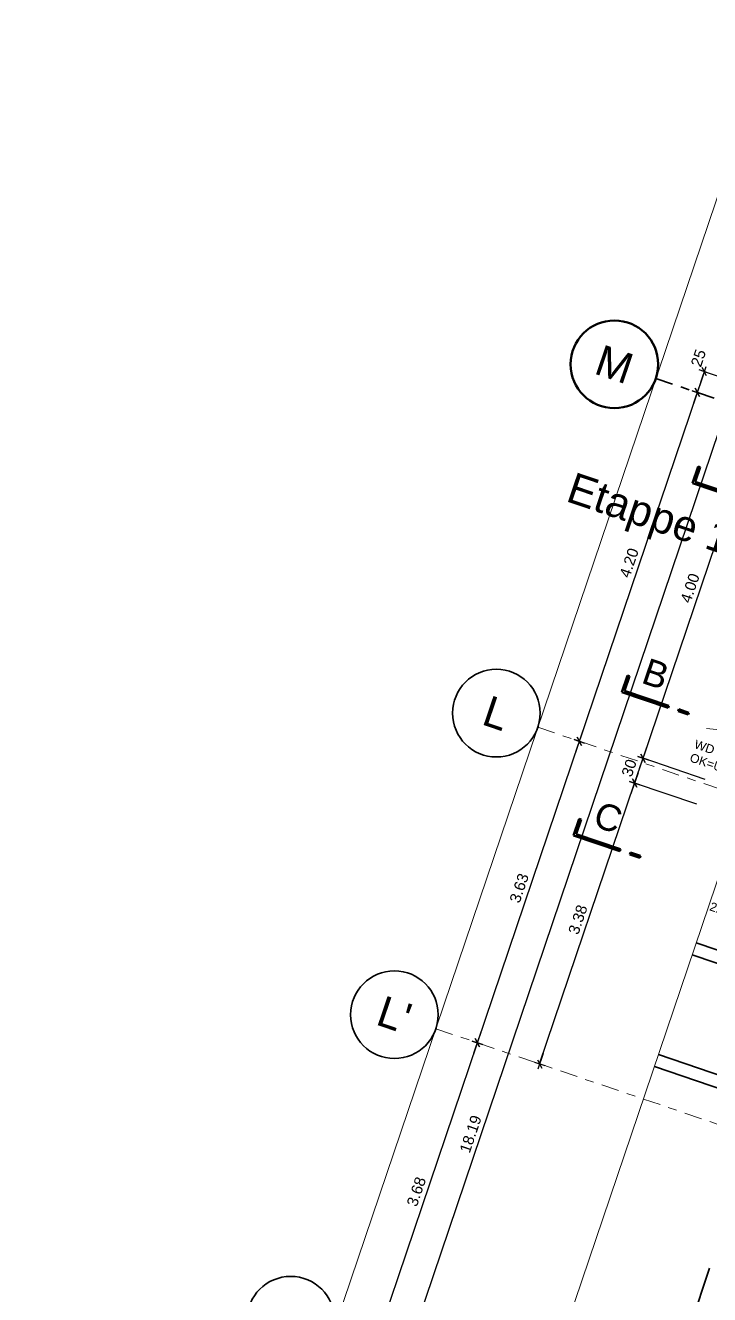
# Model space of a CAD drawing. Header units: metres. Extents: x 2661608 to 2661648.6, y 1209464.3 to 1209501.1.
# Drawn here: x 2661607.96 to 2661615.77, y 1209485.94 to 1209500.42 of the extents above; entities that cross this region are included whole.
import ezdxf

# ---------------------------------------------------------------- set-up
doc = ezdxf.new("R2010")
doc.units = ezdxf.units.M
doc.header["$PDMODE"] = 65
doc.linetypes.add('AUSGEZOGEN', pattern=[0])
doc.linetypes.add('PHANTOM2_S8', pattern=[0.3, 0.2, -0.05, 0, -0.05])
for name, color, linetype, lineweight in [('TB_639', 7, 'AUSGEZOGEN', 25), ('TB_641', 7, 'AUSGEZOGEN', 25), ('TB_643', 7, 'AUSGEZOGEN', 25), ('TB_649', 7, 'AUSGEZOGEN', 25), ('TB_650', 7, 'AUSGEZOGEN', 25), ('TB_651', 7, 'AUSGEZOGEN', 25)]:
    doc.layers.add(name, color=color, linetype=linetype, lineweight=lineweight)
doc.styles.add('ARIAL', font='arial.ttf')
doc.styles.add('MtXpl_Arial', font='arial.ttf')

# ---------------------------------------------------------------- blocks, each defined once
blk = doc.blocks.new('ALL_ML_STRICH')
at = {"color": 0, "linetype": 'ByBlock', "lineweight": -2}
for p, q in [((-1, 0), (0.5, 0)), ((-0.3, -0.3), (0.3, 0.3)), ((0, -0.5), (0, 0.5))]:
    blk.add_line(p, q, dxfattribs=at)

msp = doc.modelspace()

# ---------------------------------------------------------------- linework, layer by layer
at = {"layer": 'DEFPOINTS', "color": 7, "linetype": 'AUSGEZOGEN', "lineweight": 25, "transparency": 16777216}
for p in [(2661615.632, 1209496.23), (2661614.285, 1209492.252), (2661614.52, 1209492.173), (2661614.52, 1209492.173), (2661615.012, 1209492.059), (2661614.916, 1209491.775), (2661613.082, 1209488.827), (2661613.082, 1209488.827), (2661613.121, 1209488.814), (2661613.82, 1209488.577), (2661613.832, 1209488.573)]:
    msp.add_point(p, dxfattribs=at)
at = {"layer": 'TB_639', "color": 191, "linetype": 'AUSGEZOGEN', "lineweight": 13, "transparency": 33554687}
msp.add_line((2661611.132, 1209476.702), (2661618.088, 1209497.246), dxfattribs=at)
at = {"layer": 'TB_641', "color": 7, "linetype": 'AUSGEZOGEN', "lineweight": 35, "transparency": 33554687}
for p, q in [((2661616.883, 1209489.525), (2661615.619, 1209489.953)), ((2661615.572, 1209489.816), (2661616.837, 1209489.388)), ((2661616.452, 1209488.251), (2661615.187, 1209488.679)), ((2661615.141, 1209488.542), (2661616.405, 1209488.114)), ((2661615.772, 1209486.243), (2661615.469, 1209485.348))]:
    msp.add_line(p, q, dxfattribs=at)
at = {"layer": 'TB_643', "color": 191, "linetype": 'AUSGEZOGEN', "lineweight": 13, "transparency": 33554687}
msp.add_line((2661607.962, 1209475.136), (2661616.522, 1209500.416), dxfattribs=at)
at = {"layer": 'TB_643', "color": 7, "linetype": 'PHANTOM2_S8', "lineweight": 35, "transparency": 33554687}
msp.add_line((2661615.159, 1209496.39), (2661647.188, 1209485.546), dxfattribs=at)
at = {"layer": 'TB_643', "color": 7, "linetype": 'PHANTOM2_S8', "lineweight": 18, "transparency": 33554687}
for p, q in [((2661613.812, 1209492.412), (2661645.841, 1209481.568)), ((2661612.648, 1209488.974), (2661644.677, 1209478.13))]:
    msp.add_line(p, q, dxfattribs=at)
at = {"layer": 'TB_643', "color": 7, "linetype": 'AUSGEZOGEN', "lineweight": 50, "transparency": 33554687}
msp.add_circle((2661614.685, 1209496.551), 0.5, dxfattribs=at)
at = {"layer": 'TB_643', "color": 7, "linetype": 'AUSGEZOGEN', "lineweight": 35, "transparency": 33554687}
for centre in [(2661613.338, 1209492.573), (2661612.174, 1209489.134), (2661610.991, 1209485.65)]:
    msp.add_circle(centre, 0.5, dxfattribs=at)
at = {"layer": 'TB_649', "color": 7, "linetype": 'AUSGEZOGEN', "lineweight": -2, "transparency": 16777216}
for p, q in [((2661615.632, 1209496.23), (2661615.712, 1209496.467)), ((2661617.133, 1209495.986), (2661615.712, 1209496.467)), ((2661610.234, 1209479.117), (2661616.068, 1209496.347)), ((2661614.285, 1209492.252), (2661615.632, 1209496.23)), ((2661615.632, 1209496.23), (2661615.632, 1209496.23)), ((2661615.632, 1209496.23), (2661615.632, 1209496.23)), ((2661615.012, 1209492.059), (2661616.295, 1209495.848)), ((2661613.121, 1209488.814), (2661614.285, 1209492.252)), ((2661614.285, 1209492.252), (2661614.285, 1209492.252)), ((2661614.285, 1209492.252), (2661614.285, 1209492.252)), ((2661614.916, 1209491.775), (2661615.012, 1209492.059)), ((2661615.722, 1209491.818), (2661615.012, 1209492.059)), ((2661615.722, 1209491.818), (2661615.012, 1209492.059)), ((2661613.832, 1209488.573), (2661614.916, 1209491.775)), ((2661615.626, 1209491.534), (2661614.916, 1209491.775)), ((2661615.626, 1209491.534), (2661614.916, 1209491.775)), ((2661611.941, 1209485.328), (2661613.121, 1209488.814)), ((2661613.121, 1209488.814), (2661613.121, 1209488.814)), ((2661613.121, 1209488.814), (2661613.121, 1209488.814)), ((2661613.832, 1209488.573), (2661613.832, 1209488.573))]:
    msp.add_line(p, q, dxfattribs=at)
at = {"layer": 'TB_649', "color": 7, "linetype": 'AUSGEZOGEN', "lineweight": 50, "transparency": 33554687}
for p, q in [((2661615.641, 1209495.385), (2661615.577, 1209495.195)), ((2661615.664, 1209495.377), (2661615.607, 1209495.21)), ((2661615.641, 1209495.385), (2661615.664, 1209495.377)), ((2661615.577, 1209495.195), (2661616.107, 1209495.016)), ((2661615.607, 1209495.21), (2661616.115, 1209495.038)), ((2661614.834, 1209493.002), (2661614.77, 1209492.812)), ((2661614.857, 1209492.994), (2661614.8, 1209492.827)), ((2661614.834, 1209493.002), (2661614.857, 1209492.994)), ((2661614.77, 1209492.812), (2661615.3, 1209492.633)), ((2661614.8, 1209492.827), (2661615.308, 1209492.655)), ((2661615.308, 1209492.655), (2661615.3, 1209492.633)), ((2661615.414, 1209492.594), (2661615.422, 1209492.617)), ((2661615.422, 1209492.617), (2661615.535, 1209492.578)), ((2661615.414, 1209492.594), (2661615.528, 1209492.556)), ((2661615.535, 1209492.578), (2661615.528, 1209492.556)), ((2661614.281, 1209491.369), (2661614.217, 1209491.179)), ((2661614.304, 1209491.361), (2661614.248, 1209491.194)), ((2661614.281, 1209491.369), (2661614.304, 1209491.361)), ((2661614.217, 1209491.179), (2661614.748, 1209491)), ((2661614.248, 1209491.194), (2661614.755, 1209491.023)), ((2661614.755, 1209491.023), (2661614.748, 1209491)), ((2661614.861, 1209490.961), (2661614.869, 1209490.984)), ((2661614.861, 1209490.961), (2661614.975, 1209490.923)), ((2661614.869, 1209490.984), (2661614.983, 1209490.946)), ((2661614.983, 1209490.946), (2661614.975, 1209490.923))]:
    msp.add_line(p, q, dxfattribs=at)
at = {"layer": 'TB_649', "color": 7, "linetype": 'AUSGEZOGEN', "lineweight": 18, "transparency": 33554687}
msp.add_line((2661615.736, 1209492.398), (2661619.467, 1209492.028), dxfattribs=at)

# ---------------------------------------------------------------- block references
at = {"layer": 'TB_649', "color": 7, "linetype": 'AUSGEZOGEN', "lineweight": 25, "transparency": 16777216, "xscale": 0.125, "yscale": 0.125, "zscale": 0.125}
for p, rotation in [((2661615.712, 1209496.467), 71.29524323660247), ((2661615.632, 1209496.23), 71.29524323660247), ((2661615.632, 1209496.23), 251.2952432366025), ((2661614.285, 1209492.252), 71.29524323660247), ((2661614.285, 1209492.252), 251.2952432366025), ((2661615.012, 1209492.059), 251.2952432381309), ((2661615.012, 1209492.059), 71.29524323813092), ((2661614.916, 1209491.775), 251.2952432381309), ((2661614.916, 1209491.775), 71.29524323813092), ((2661613.121, 1209488.814), 71.29524323660247), ((2661613.121, 1209488.814), 251.2952432366025), ((2661613.832, 1209488.573), 251.2952432381309)]:
    msp.add_blockref('ALL_ML_STRICH', p, dxfattribs=dict(at, rotation=rotation))

# ---------------------------------------------------------------- texts
at = {"layer": 'TB_643', "color": 7, "style": 'MtXpl_Arial', "width": 0.99}
for s, p in [('M', (2661614.438, 1209496.45)), ('L', (2661613.155, 1209492.45)), ("L'", (2661611.947, 1209489.027))]:
    msp.add_text(s, height=0.35, rotation=-18.7048, dxfattribs=at).set_placement(p)
at = {"layer": 'TB_649', "color": 7, "style": 'MtXpl_Arial', "width": 0.99}
for s, p in [('B', (2661614.978, 1209492.923)), ('C', (2661614.425, 1209491.29))]:
    msp.add_text(s, height=0.3, rotation=-18.7048, dxfattribs=at).set_placement(p)
at = {"layer": 'TB_649', "color": 7, "style": 'MtXpl_Arial'}
msp.add_text('2x0.80m', height=0.1, rotation=-18.7048, dxfattribs=at).set_placement((2661615.763, 1209490.327))
at = {"layer": 'TB_649', "color": 7, "linetype": 'AUSGEZOGEN', "lineweight": 25, "transparency": 16777216, "char_height": 0.125, "attachment_point": 5, "rotation": 71.2952, "style": 'ARIAL'}
for s, insert, width in [('\\A1;{\\A1;{25\\H0.082500;\\S^ ;}}', (2661615.644, 1209496.622), 0.5), ('\\A1;{\\A1;{4.20\\H0.082500;\\S^ ;}}', (2661614.853, 1209494.287), 0.5), ('\\A1;{\\A1;{4.00\\H0.082500;\\S^ ;}}', (2661615.548, 1209493.999), 0.5), ('\\A1;{\\A1;{30\\H0.082500;\\S^ ;}}', (2661614.853, 1209491.948), 0.5), ('\\A1;{\\A1;{3.63\\H0.082500;\\S^ ;}}', (2661613.598, 1209490.578), 0.5), ('\\A1;{\\A1;{3.38\\H0.082500;\\S^ ;}}', (2661614.268, 1209490.219), 0.5), ('\\A1;{\\A1;{18.19\\H0.082500;\\S^ ;}}', (2661613.044, 1209487.773), 0.625), ('\\A1;{\\A1;{3.68\\H0.082500;\\S^ ;}}', (2661612.425, 1209487.116), 0.5)]:
    msp.add_mtext(s, dxfattribs=dict(at, insert=insert, width=width))
at = {"layer": 'TB_650', "color": 7, "style": 'MtXpl_Arial', "width": 0.99}
for s, p in [('Etappe', (2661614.117, 1209494.995)), ('13.2', (2661615.697, 1209494.46))]:
    msp.add_text(s, height=0.35, rotation=-18.7048, dxfattribs=at).set_placement(p)
at = {"layer": 'TB_651', "color": 7, "style": 'MtXpl_Arial'}
for s, p in [('WD', (2661615.587, 1209492.177)), ('OK=UKD', (2661615.536, 1209492.025))]:
    msp.add_text(s, height=0.1, rotation=-18.7048, dxfattribs=at).set_placement(p)

doc.saveas('drawing.dxf')
